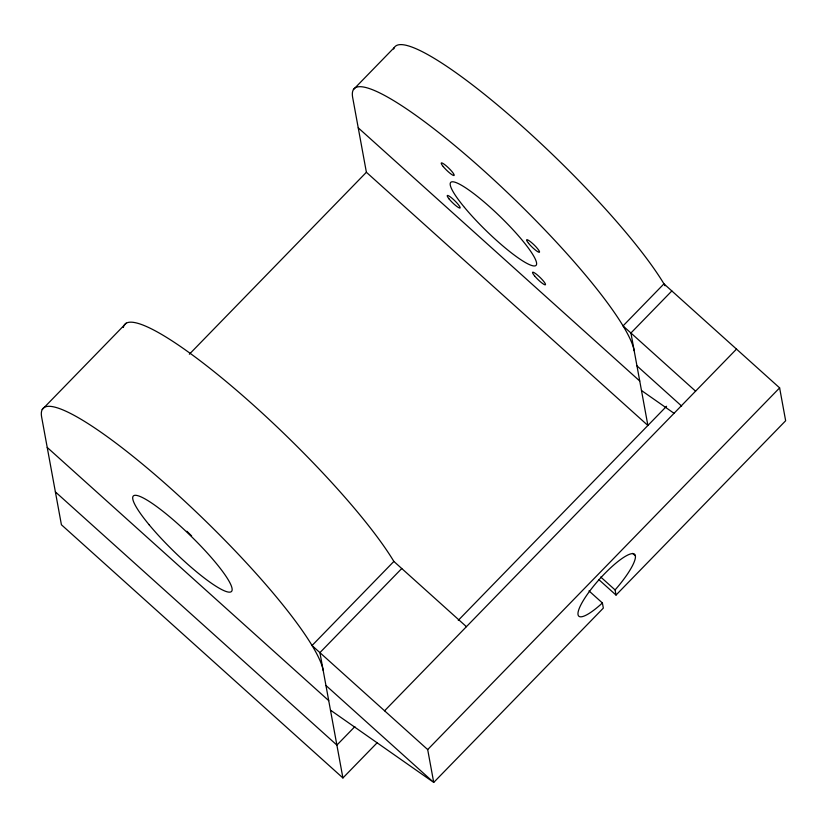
<?xml version="1.0" encoding="UTF-8"?>
<svg xmlns="http://www.w3.org/2000/svg" width="827" height="827" viewBox="0 0 827 827"><rect width="100%" height="100%" fill="white"/><g stroke="black" fill="none" stroke-linecap="round" stroke-linejoin="round"><path stroke-width="1.24" d="M42.229 409.499L126.231 323.161M353.429 89.543L394.345 47.48M189.352 354.225L366.392 172.274L352.674 97.524A194.314 32.439 44.2 0 1 483.578 170.476A194.314 32.439 44.2 0 1 634.175 350.71M123.347 327.492A194.314 32.439 44.2 0 1 239.344 392.691A194.314 32.439 44.2 0 1 393.869 561.43L312.027 645.536L427.683 749.572L433.72 782.425L603.338 608.103L602.397 602.966L588.989 590.902M401.757 568.521L319.915 652.637L342.916 777.959L377.122 742.801M671.844 290.949L630.929 333.002L647.892 425.471L366.392 172.274M354.876 726.613L336.889 745.096L55.388 491.9M458.272 620.343L666.572 406.264M384.576 710.796L736.506 349.108M427.683 749.572L779.623 387.884L663.957 283.857L623.031 325.91L695.59 391.171M598.779 579.562L616.022 595.068L785.65 420.747L779.623 387.884M641.483 390.509L674.139 413.376M330.469 710.135L433.72 782.425L325.952 685.49M636.955 365.865L681.644 406.067M358.236 127.823L639.736 381.02M632.634 553.366L635.332 555.785M600.712 577.008L615.081 589.93L616.022 595.068M393.869 561.43L466.428 626.68M47.232 447.448L328.732 700.645M342.916 777.959L61.415 524.763L41.66 417.149A194.314 32.439 44.2 0 1 172.574 490.101A194.314 32.439 44.2 0 1 323.171 670.346M393.652 49.031A194.314 32.439 44.2 0 1 512.575 117.858A194.314 32.439 44.2 0 1 665.094 285.77M191.606 535.875A68.445 11.423 44.2 0 1 186.892 531.244M602.397 602.966A41.66 9.397 -48 0 1 581.826 603.079A41.66 9.397 -48 0 1 629.171 554.421A41.66 9.397 -48 0 1 615.081 589.93M149.18 524.814A68.445 11.423 44.2 0 0 231.033 591.812A68.445 11.423 44.2 0 0 167.033 514.601A68.445 11.423 44.2 0 0 149.18 524.814M464.485 207.412A59.513 9.934 44.2 0 0 535.658 265.663A59.513 9.934 44.2 0 0 480.001 198.532A59.513 9.934 44.2 0 0 464.485 207.412M534.562 275.877A8.932 1.489 44.2 0 0 545.334 284.808A8.932 1.489 44.2 0 0 537.219 274.864A8.932 1.489 44.2 0 0 534.562 275.877M528.598 243.355A8.932 1.489 44.2 0 0 539.369 252.276A8.932 1.489 44.2 0 0 531.244 242.342A8.932 1.489 44.2 0 0 528.598 243.355M449.216 199.111A8.932 1.489 44.2 0 0 459.988 208.042A8.932 1.489 44.2 0 0 451.862 198.098A8.932 1.489 44.2 0 0 449.216 199.111M443.241 166.578A8.932 1.489 44.2 0 0 454.013 175.51A8.932 1.489 44.2 0 0 445.898 165.565A8.932 1.489 44.2 0 0 443.241 166.578"/></g></svg>
